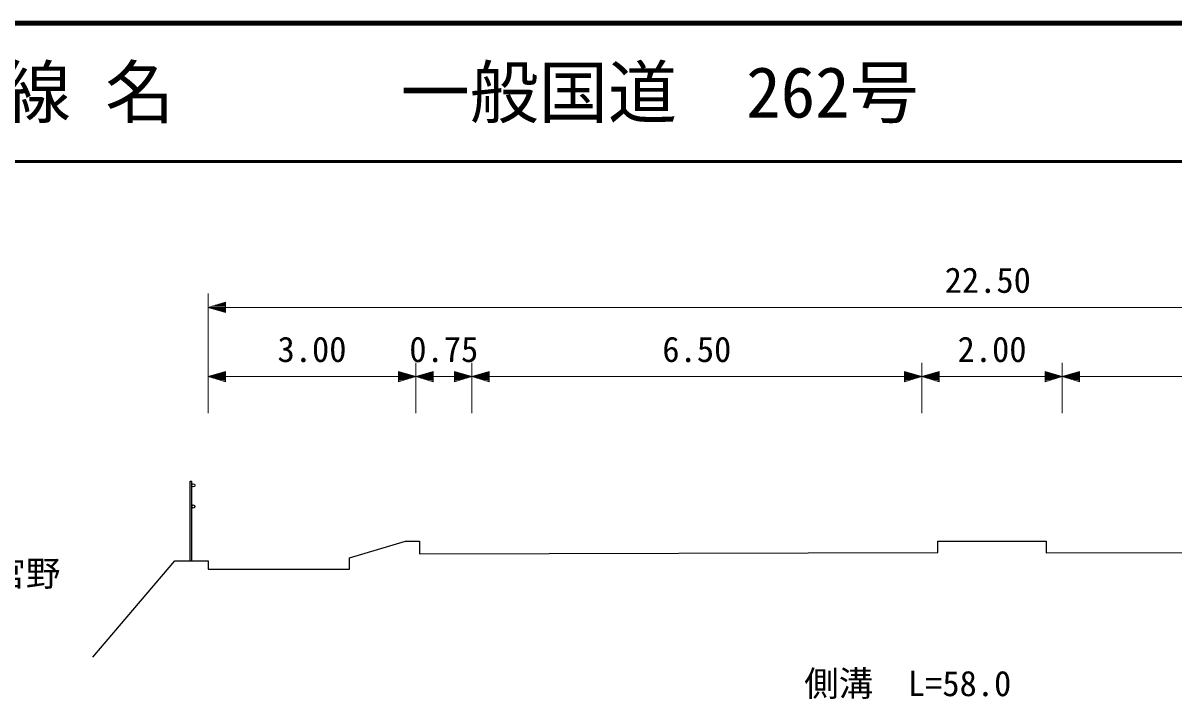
# Model space of a CAD drawing. Units: millimetres, scale not verified. Extents: x 40000 to 680000, y 20000 to 380000.
# Drawn here: x 189428 to 272675, y 331152 to 380000 of the extents above; entities that cross this region are included whole.
import ezdxf
from ezdxf.enums import TextEntityAlignment as Align

# ---------------------------------------------------------------- set-up
doc = ezdxf.new("R2010")
doc.units = ezdxf.units.MM
doc.header["$LTSCALE"] = 1000
for name, color, linetype, lineweight in [('M-BGD', 7, 'Continuous', 25), ('M-STR-HTXT', 7, 'Continuous', 13), ('M-TTL', 2, 'Continuous', 140), ('M-TTL-LINE', 7, 'Continuous', 50)]:
    doc.layers.add(name, color=color, linetype=linetype, lineweight=lineweight)
doc.layers.add('M-TTL-TXT', color=7, linetype='Continuous')
doc.styles.add('ＭＳ ゴシック', font='')
doc.styles.get('ＭＳ ゴシック').set_extended_font_data('MS Gothic')

msp = doc.modelspace()

# ---------------------------------------------------------------- linework, layer by layer
at = {"layer": 'M-BGD'}
for p, q in [((201513, 341140), (201513, 346880)), ((201513, 346880), (201628, 346880)), ((201628, 341140), (201628, 346880)), ((213039, 341350), (217083, 342546)), ((217083, 342546), (218102, 342546)), ((218102, 342546), (218102, 341630)), ((255602, 341745), (255602, 342564)), ((255602, 342564), (263440, 342564)), ((263440, 342564), (263440, 341723)), ((213039, 340523), (213039, 341350)), ((218102, 341630), (255602, 341745)), ((263440, 341723), (300310, 341772)), ((194466, 334165), (200411, 341140)), ((200411, 341140), (202824, 341140)), ((202824, 341140), (202824, 340523)), ((202824, 340523), (213039, 340523))]:
    msp.add_line(p, q, dxfattribs=at)
for centre in [(201743, 346593), (201743, 345062)]:
    msp.add_circle(centre, 115, dxfattribs=at)
at = {"layer": 'M-STR-HTXT'}
for p, q in [((202824, 351796), (202824, 360453)), ((202824, 359453), (204074, 359828)), ((204074, 359678), (203574, 359678)), ((203824, 359753), (204074, 359753)), ((204074, 359078), (204074, 359828)), ((202824, 359453), (204074, 359078)), ((202824, 359453), (204074, 359453)), ((204074, 359528), (203074, 359528)), ((204074, 359378), (203074, 359378)), ((203324, 359603), (204074, 359603)), ((203324, 359303), (204074, 359303)), ((204074, 359228), (203574, 359228)), ((203824, 359153), (204074, 359153)), ((204074, 359453), (217836, 359453)), ((217836, 359453), (221888, 359453)), ((221888, 359453), (254436, 359453)), ((254436, 359453), (264598, 359453)), ((264598, 359453), (296902, 359453)), ((202824, 354453), (204074, 354828)), ((204074, 354678), (203574, 354678)), ((203824, 354753), (204074, 354753)), ((204074, 354078), (204074, 354828)), ((217836, 354453), (216586, 354828)), ((216586, 354828), (216586, 354078)), ((216836, 354753), (216586, 354753)), ((216586, 354678), (217086, 354678)), ((217836, 351796), (217836, 355453)), ((217836, 354453), (219086, 354828)), ((219086, 354678), (218586, 354678)), ((218836, 354753), (219086, 354753)), ((219086, 354078), (219086, 354828)), ((221888, 354453), (220638, 354828)), ((220638, 354828), (220638, 354078)), ((220888, 354753), (220638, 354753)), ((220638, 354678), (221138, 354678)), ((221888, 351796), (221888, 355453)), ((221888, 354453), (223138, 354828)), ((223138, 354678), (222638, 354678)), ((222888, 354753), (223138, 354753)), ((223138, 354078), (223138, 354828)), ((254436, 354453), (253186, 354828)), ((253186, 354828), (253186, 354078)), ((253436, 354753), (253186, 354753)), ((253186, 354678), (253686, 354678)), ((254436, 351796), (254436, 355453)), ((254436, 354453), (255686, 354828)), ((255686, 354678), (255186, 354678)), ((255436, 354753), (255686, 354753)), ((255686, 354078), (255686, 354828)), ((264598, 354453), (263348, 354828)), ((263348, 354828), (263348, 354078)), ((263598, 354753), (263348, 354753)), ((263348, 354678), (263848, 354678)), ((264598, 351796), (264598, 355453)), ((264598, 354453), (265848, 354828)), ((265848, 354678), (265348, 354678)), ((265598, 354753), (265848, 354753)), ((265848, 354078), (265848, 354828)), ((202824, 354453), (204074, 354078)), ((202824, 354453), (204074, 354453)), ((204074, 354528), (203074, 354528)), ((204074, 354378), (203074, 354378)), ((203324, 354603), (204074, 354603)), ((203324, 354303), (204074, 354303)), ((204074, 354228), (203574, 354228)), ((203824, 354153), (204074, 354153)), ((204074, 354453), (216586, 354453)), ((217336, 354603), (216586, 354603)), ((216586, 354528), (217586, 354528)), ((217836, 354453), (216586, 354078)), ((217836, 354453), (216586, 354453)), ((216586, 354378), (217586, 354378)), ((217336, 354303), (216586, 354303)), ((216586, 354228), (217086, 354228)), ((216836, 354153), (216586, 354153)), ((217836, 354453), (219086, 354078)), ((217836, 354453), (219086, 354453)), ((219086, 354528), (218086, 354528)), ((219086, 354378), (218086, 354378)), ((218336, 354603), (219086, 354603)), ((218336, 354303), (219086, 354303)), ((219086, 354228), (218586, 354228)), ((218836, 354153), (219086, 354153)), ((219086, 354453), (220638, 354453)), ((221388, 354603), (220638, 354603)), ((220638, 354528), (221638, 354528)), ((221888, 354453), (220638, 354078)), ((221888, 354453), (220638, 354453)), ((220638, 354378), (221638, 354378)), ((221388, 354303), (220638, 354303)), ((220638, 354228), (221138, 354228)), ((220888, 354153), (220638, 354153)), ((221888, 354453), (223138, 354078)), ((221888, 354453), (223138, 354453)), ((223138, 354528), (222138, 354528)), ((223138, 354378), (222138, 354378)), ((222388, 354603), (223138, 354603)), ((222388, 354303), (223138, 354303)), ((223138, 354228), (222638, 354228)), ((222888, 354153), (223138, 354153)), ((223138, 354453), (253186, 354453)), ((253936, 354603), (253186, 354603)), ((253186, 354528), (254186, 354528)), ((254436, 354453), (253186, 354078)), ((254436, 354453), (253186, 354453)), ((253186, 354378), (254186, 354378)), ((253936, 354303), (253186, 354303)), ((253186, 354228), (253686, 354228)), ((253436, 354153), (253186, 354153)), ((254436, 354453), (255686, 354078)), ((254436, 354453), (255686, 354453)), ((255686, 354528), (254686, 354528)), ((255686, 354378), (254686, 354378)), ((254936, 354603), (255686, 354603)), ((254936, 354303), (255686, 354303)), ((255686, 354228), (255186, 354228)), ((255436, 354153), (255686, 354153)), ((255686, 354453), (263348, 354453)), ((264098, 354603), (263348, 354603)), ((263348, 354528), (264348, 354528)), ((264598, 354453), (263348, 354078)), ((264598, 354453), (263348, 354453)), ((263348, 354378), (264348, 354378)), ((264098, 354303), (263348, 354303)), ((263348, 354228), (263848, 354228)), ((263598, 354153), (263348, 354153)), ((264598, 354453), (265848, 354078)), ((264598, 354453), (265848, 354453)), ((265848, 354528), (264848, 354528)), ((265848, 354378), (264848, 354378)), ((265098, 354603), (265848, 354603)), ((265098, 354303), (265848, 354303)), ((265848, 354228), (265348, 354228)), ((265598, 354153), (265848, 354153)), ((265848, 354453), (295652, 354453))]:
    msp.add_line(p, q, dxfattribs=at)
at = {"layer": 'M-TTL'}
msp.add_line((680000, 380000), (40000, 380000), dxfattribs=at)
at = {"layer": 'M-TTL-LINE'}
msp.add_line((40000, 370000), (680000, 370000), dxfattribs=at)

# ---------------------------------------------------------------- texts
at = {"layer": 'M-BGD', "style": 'ＭＳ ゴシック'}
msp.add_text('至\u3000宮野', height=1833, dxfattribs=at).set_placement((187133, 338756), align=Align.BOTTOM_CENTER)
at = {"layer": 'M-STR-HTXT', "style": 'ＭＳ ゴシック'}
for s, p in [('22.50', (259207, 359953)), ('3.00', (210330, 354953)), ('0.75', (219862, 354953)), ('6.50', (238162, 354953)), ('2.00', (259517, 354953)), ('側溝\u3000L=58.0', (253418, 330805))]:
    msp.add_text(s, height=1833, dxfattribs=at).set_placement(p, align=Align.BOTTOM_CENTER)
at = {"layer": 'M-TTL-TXT', "style": 'ＭＳ ゴシック'}
for s, p in [('路 線 名', (180380, 375000)), ('一般国道\u3000262号', (216734, 375000))]:
    msp.add_text(s, height=3666, dxfattribs=at).set_placement(p, align=Align.MIDDLE_LEFT)

doc.saveas('drawing.dxf')
